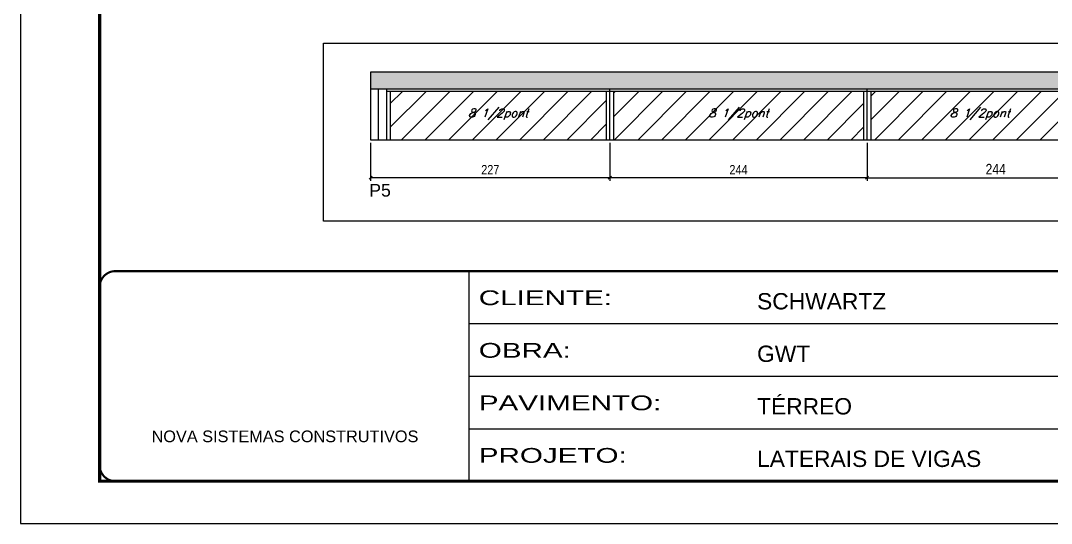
# Model space of a CAD drawing. Extents: x 2603 to 22413, y 1253 to 30260.
# Drawn here: x 4201 to 5179, y 25373 to 25850 of the extents above; entities that cross this region are included whole.
import ezdxf

# ---------------------------------------------------------------- set-up
doc = ezdxf.new("R2010")
doc.units = 0
doc.linetypes.add('CONTINUO', pattern=[0])
doc.linetypes.add('DASHED', pattern=[0.75, 0.5, -0.25])
for name, color, linetype in [('5', 5, 'Continuous'), ('COTA', 241, 'Continuous'), ('Painéis', 200, 'Continuous'), ('SARR_2.2x7', 40, 'Continuous'), ('SARR_3.5x7', 81, 'Continuous'), ('texto', 7, 'Continuous')]:
    doc.layers.add(name, color=color, linetype=linetype)
for name, color, linetype, lineweight in [('Folhas', 255, 'Continuous', 9), ('Hachura', 251, 'Continuous', 9), ('SARRAFO DE PRESSAO', 251, 'DASHED', 9)]:
    doc.layers.add(name, color=color, linetype=linetype, lineweight=lineweight)
doc.styles.add('ARIAL', font='arial.ttf')
doc.styles.add('COTA TECNICA', font='techl___.ttf', dxfattribs={"height": 10})
doc.styles.add('COTA TECNICA-50', font='techl___.ttf', dxfattribs={"height": 9})
doc.styles.add('Romans', font='romans.shx')
doc.styles.get("Standard").update_dxf_attribs({"font": 'arial.ttf'})
doc.styles.add('Tecnologia', font='')
doc.styles.get('Tecnologia').set_extended_font_data('Forgotten Futurist')
doc.dimstyles.new('COTA PAINEL-50', dxfattribs={"dimtxt": 9, "dimasz": 3, "dimexe": 3, "dimexo": 3, "dimgap": 3, "dimtad": 1, "dimdec": 1, "dimzin": 12, "dimdsep": 46, "dimtxsty": 'COTA TECNICA-50', "dimblk1": 'OBLIQUE', "dimblk2": 'OBLIQUE', "dimsah": 1, "dimcen": 0.9, "dimclrd": 4, "dimclre": 4, "dimclrt": 240, "dimadec": 1, "dimazin": 3, "dimtfac": 1, "dimtdec": 1, "dimtmove": 0, "dimatfit": 3, "dimfxl": 1, "dimtolj": 1, "dimtzin": 12, "dimarcsym": 0})
doc.dimstyles.new('PAINEL', dxfattribs={"dimtxt": 10, "dimasz": 3, "dimexe": 3, "dimexo": 3, "dimgap": 3, "dimtad": 1, "dimdec": 1, "dimzin": 12, "dimdsep": 46, "dimtxsty": 'COTA TECNICA', "dimblk1": 'OBLIQUE', "dimblk2": 'OBLIQUE', "dimsah": 1, "dimcen": 0.9, "dimclrd": 4, "dimclre": 4, "dimclrt": 240, "dimadec": 1, "dimazin": 3, "dimtfac": 1, "dimtdec": 1, "dimtmove": 0, "dimatfit": 3, "dimfxl": 1, "dimtolj": 1, "dimtzin": 12, "dimarcsym": 0})

# ---------------------------------------------------------------- blocks, each defined once
blk = doc.blocks.new('9999999999')
at = {"color": 30, "linetype": 'CONTINUO'}
for p, q in [((98564.56, 34230.21), (98564.56, 34429.45)), ((98564.56, 34379.64), (99583.98, 34379.64)), ((98564.56, 34329.83), (99487.98, 34329.83)), ((98564.56, 34280.02), (99487.98, 34280.02))]:
    blk.add_line(p, q, dxfattribs=at)
at = {"color": 30, "linetype": 'CONTINUO', "const_width": 2}
blk.add_lwpolyline([(99583.98, 34230.21), (99583.98, 34414.45, 0.414214), (99568.98, 34429.45), (98228.98, 34429.45, 0.414214), (98213.98, 34414.45), (98213.98, 34245.21, 0.414214), (98228.98, 34230.21), (99583.98, 34230.21)], format="xyb", dxfattribs=at)
at = {"layer": 'Folhas'}
blk.add_lwpolyline([(98138.98, 34190.21), (99623.98, 34190.21), (99623.98, 35240.21), (98138.98, 35240.21)], close=True, dxfattribs=at)
at = {"layer": 'Folhas', "color": 30, "const_width": 3}
blk.add_lwpolyline([(98213.98, 34230.21), (99583.98, 34230.21), (99583.98, 35200.21), (98213.98, 35200.21)], close=True, dxfattribs=at)
at = {"color": 7, "linetype": 'Continuous', "ltscale": 5, "style": 'ARIAL'}
for s, height, p in [('SCHWARTZ', 15.483, (98837.68, 34393.13)), ('GWT', 15.483, (98837.68, 34343.32)), ('TÉRREO', 15.483, (98837.68, 34293.51)), ('NOVA SISTEMAS CONSTRUTIVOS', 11.0592, (98263.19, 34267.21)), ('LATERAIS DE VIGAS', 15.4829, (98837.68, 34243.7))]:
    blk.add_text(s, height=height, dxfattribs=at).set_placement(p)
at = {"layer": 'Folhas', "color": 7, "style": 'Tecnologia', "width": 1.5}
for s, p in [('CLIENTE:', (98573.65, 34397.17)), ('OBRA:', (98573.65, 34347.31)), ('PAVIMENTO:', (98573.65, 34297.5)), ('PROJETO:', (98573.65, 34247.69))]:
    blk.add_text(s, height=14, dxfattribs=at).set_placement(p)
blk = doc.blocks.new('_Oblique')
at = {"color": 0, "linetype": 'ByBlock', "lineweight": -2}
blk.add_line((-0.5, -0.5), (0.5, 0.5), dxfattribs=at)
blk = doc.blocks.new('*D522')
at = {"layer": 'COTA', "color": 4, "linetype": 'ByBlock', "lineweight": -2, "transparency": 16777216}
for p, q in [((4760.56, 25734.35), (4760.56, 25698.26)), ((5004.56, 25734.35), (5004.56, 25698.26)), ((5004.56, 25701.26), (4760.56, 25701.26))]:
    blk.add_line(p, q, dxfattribs=at)
at = {"layer": 'Defpoints', "color": 0, "linetype": 'ByBlock', "transparency": 16777216}
for p in [(4760.56, 25737.35), (5004.56, 25737.35), (4760.56, 25701.26)]:
    blk.add_point(p, dxfattribs=at)
at = {"layer": 'COTA', "color": 4, "linetype": 'ByBlock', "lineweight": -2, "transparency": 16777216, "xscale": 3, "yscale": 3, "zscale": 3, "rotation": 180}
blk.add_blockref('_Oblique', (4760.56, 25701.26), dxfattribs=at)
at = {"layer": 'COTA', "color": 4, "linetype": 'ByBlock', "lineweight": -2, "transparency": 16777216, "xscale": 3, "yscale": 3, "zscale": 3}
blk.add_blockref('_Oblique', (5004.56, 25701.26), dxfattribs=at)
at = {"layer": 'COTA', "color": 240, "linetype": 'ByBlock', "transparency": 16777216, "insert": (4882.56, 25708.83), "char_height": 9, "attachment_point": 5, "style": 'COTA TECNICA-50'}
blk.add_mtext('\\A1;244', dxfattribs=at)
blk = doc.blocks.new('*D2814')
at = {"layer": 'COTA', "color": 4, "linetype": 'ByBlock', "lineweight": -2, "transparency": 16777216}
for p, q in [((4533.56, 25734.35), (4533.56, 25698.26)), ((4760.56, 25734.35), (4760.56, 25698.26)), ((4760.56, 25701.26), (4533.56, 25701.26))]:
    blk.add_line(p, q, dxfattribs=at)
at = {"layer": 'Defpoints', "color": 0, "linetype": 'ByBlock', "transparency": 16777216}
for p in [(4533.56, 25737.35), (4760.56, 25737.35), (4533.56, 25701.26)]:
    blk.add_point(p, dxfattribs=at)
at = {"layer": 'COTA', "color": 4, "linetype": 'ByBlock', "lineweight": -2, "transparency": 16777216, "xscale": 3, "yscale": 3, "zscale": 3, "rotation": 180}
blk.add_blockref('_Oblique', (4533.56, 25701.26), dxfattribs=at)
at = {"layer": 'COTA', "color": 4, "linetype": 'ByBlock', "lineweight": -2, "transparency": 16777216, "xscale": 3, "yscale": 3, "zscale": 3}
blk.add_blockref('_Oblique', (4760.56, 25701.26), dxfattribs=at)
at = {"layer": 'COTA', "color": 240, "linetype": 'ByBlock', "transparency": 16777216, "insert": (4647.06, 25708.83), "char_height": 9, "attachment_point": 5, "style": 'COTA TECNICA-50'}
blk.add_mtext('\\A1;227', dxfattribs=at)
blk = doc.blocks.new('*D2815')
at = {"layer": 'COTA', "color": 4, "linetype": 'ByBlock', "lineweight": -2, "transparency": 16777216}
for p, q in [((5004.56, 25734.35), (5004.56, 25698.26)), ((5248.56, 25734.35), (5248.56, 25698.26)), ((5004.56, 25701.26), (5248.56, 25701.26))]:
    blk.add_line(p, q, dxfattribs=at)
at = {"layer": 'Defpoints', "color": 0, "linetype": 'ByBlock', "transparency": 16777216}
for p in [(5004.56, 25737.35), (5248.56, 25737.35), (5248.56, 25701.26)]:
    blk.add_point(p, dxfattribs=at)
at = {"layer": 'COTA', "color": 4, "linetype": 'ByBlock', "lineweight": -2, "transparency": 16777216, "xscale": 3, "yscale": 3, "zscale": 3, "rotation": 180}
blk.add_blockref('_Oblique', (5004.56, 25701.26), dxfattribs=at)
at = {"layer": 'COTA', "color": 4, "linetype": 'ByBlock', "lineweight": -2, "transparency": 16777216, "xscale": 3, "yscale": 3, "zscale": 3}
blk.add_blockref('_Oblique', (5248.56, 25701.26), dxfattribs=at)
at = {"layer": 'COTA', "color": 240, "linetype": 'ByBlock', "transparency": 16777216, "insert": (5126.56, 25709.33), "char_height": 10, "attachment_point": 5, "style": 'COTA TECNICA'}
blk.add_mtext('\\A1;244', dxfattribs=at)

msp = doc.modelspace()

# ---------------------------------------------------------------- hatches: boundary and pattern name
at = {"layer": 'COTA', "linetype": 'ByBlock'}
h = msp.add_hatch(dxfattribs=at)
h.set_pattern_fill('AR-CONC', color=256, scale=0.03)
h.set_pattern_definition([(50, (-128165.0135, -6852.6338), (5.46554007, -0.47817257), [0.5715, -6.2865]), (355, (-128165.0135, -6852.634), (-1.05730264, 5.73170536), [0.4572, -5.02921753]), (100.4514447, (-128164.558, -6852.6736), (4.40823741, 5.25353256), [0.48570026, -5.34270734]), (46.1842, (-128165.0135, -6851.11), (8.13237123, -1.26126984), [0.85725, -9.42975]), (96.6355576, (-128164.336, -6851.215), (7.122124, 7.42278374), [0.7285507, -8.01406824]), (351.184151, (-128165.0135, -6851.11), (7.122124, 7.42278374), [0.685799, -7.54379196]), (21, (-128164.2515, -6851.4908), (4.54843174, -3.06795595), [0.5715, -6.2865]), (326, (-128164.2515, -6851.491), (1.85406085, 5.52563898), [0.4572, -5.0292]), (71.451445, (-128163.8725, -6851.7464), (6.40249258, 2.45768307), [0.48570026, -5.34269813]), (37.5, (-128165.0135, -6852.6338), (0.092658098, 2.536651166), [0, -4.96824, 0, -5.1054, 0, -5.04825]), (7.5, (-128165.0135, -6852.6338), (2.004589875, 3.005417245), [0, -2.91084, 0, -4.85394, 0, -1.92405]), (327.5, (-128166.7128, -6852.6338), (4.067717855, -0.17186232), [0, -1.905, 0, -5.9436, 0, -7.8867]), (317.5, (-128167.4748, -6852.6338), (4.44387544, 0.76279473), [0, -2.4765, 0, -3.94716, 0, -5.6007])])
h.paths.add_polyline_path([(4533.56, 25801.35), (4533.56, 25785.35), (5248.56, 25785.35), (5248.56, 25801.35)])
at = {"layer": 'Hachura', "linetype": 'ByBlock'}
h = msp.add_hatch(dxfattribs=at)
h.set_pattern_fill('ANSI31', color=256, scale=5)
h.set_pattern_definition([(45, (-126418.031, -5382.983), (-11.2253202, 11.2253202), [])])
h.paths.add_polyline_path([(4757.06, 25737.35), (4757.06, 25783.15), (4552.06, 25783.15), (4552.06, 25737.35)])
h.paths.add_polyline_path([(4764.06, 25783.15), (4764.06, 25737.35), (5001.06, 25737.35), (5001.06, 25783.15)])
h.paths.add_polyline_path([(5230.06, 25737.35), (5230.06, 25783.15), (5008.06, 25783.15), (5008.06, 25737.35)])

# ---------------------------------------------------------------- linework, layer by layer
at = {"layer": 'COTA', "linetype": 'ByBlock'}
for p, q in [((5248.56, 25801.35), (4533.56, 25801.35)), ((4533.56, 25801.35), (4533.56, 25785.35))]:
    msp.add_line(p, q, dxfattribs=at)
at = {"layer": 'COTA'}
msp.add_lwpolyline([(4488.84, 25828.88), (5330.32, 25828.88), (5330.32, 25660.18), (4488.84, 25660.18)], close=True, dxfattribs=at)
at = {"layer": 'Painéis', "linetype": 'Continuous'}
for p, q in [((4533.56, 25785.35), (4533.56, 25737.35)), ((5248.56, 25785.35), (4533.56, 25785.35)), ((4760.56, 25737.35), (4760.56, 25785.35)), ((5004.56, 25737.35), (5004.56, 25785.35)), ((4533.56, 25737.35), (5248.56, 25737.35))]:
    msp.add_line(p, q, dxfattribs=at)
at = {"layer": 'SARR_2.2x7', "linetype": 'Continuous'}
for p, q in [((4540.56, 25785.35), (4540.56, 25737.35)), ((4760.56, 25783.15), (4548.56, 25783.15)), ((5004.56, 25783.15), (4760.56, 25783.15)), ((5233.56, 25783.15), (5004.56, 25783.15))]:
    msp.add_line(p, q, dxfattribs=at)
at = {"layer": 'SARR_3.5x7'}
for p, q in [((4548.56, 25785.35), (4548.56, 25737.35)), ((4552.06, 25783.15), (4552.06, 25737.35)), ((4757.06, 25783.15), (4757.06, 25737.35)), ((4764.06, 25783.15), (4764.06, 25737.35)), ((5001.06, 25783.15), (5001.06, 25737.35)), ((5008.06, 25783.15), (5008.06, 25737.35))]:
    msp.add_line(p, q, dxfattribs=at)

# ---------------------------------------------------------------- block references
at = {"layer": 'SARRAFO DE PRESSAO', "color": 6, "linetype": 'ByBlock'}
msp.add_blockref('9999999999', (-93937.51, -8816.76), dxfattribs=at)

# ---------------------------------------------------------------- texts
at = {"layer": '5', "linetype": 'Continuous'}
msp.add_text('P5', height=12, rotation=359.99996, dxfattribs=at).set_placement((4532.23, 25683.36))
at = {"layer": 'texto', "color": 2, "char_height": 8, "attachment_point": 5, "style": 'Romans'}
for insert in [(4654.56, 25761.35), (4882.56, 25761.35), (5111.56, 25761.35)]:
    msp.add_mtext('{\\Q19;\\C256;8 1/2pont}', dxfattribs=dict(at, insert=insert))

# ---------------------------------------------------------------- dimensions: what is measured, and where the dimension line sits
at = {"layer": 'COTA', "linetype": 'ByBlock'}
dim = msp.add_linear_dim(base=(4533.56, 25701.26), p1=(4760.56, 25737.35), p2=(4533.56, 25737.35), angle=180, dimstyle='COTA PAINEL-50', override={"dimarcsym": 1}, dxfattribs=at)
dim.commit()
dim.dimension.update_dxf_attribs({"geometry": '*D2814', "text_midpoint": (4647.06, 25708.83)})
dim = msp.add_linear_dim(base=(4760.56, 25701.26), p1=(5004.56, 25737.35), p2=(4760.56, 25737.35), dimstyle='COTA PAINEL-50', override={"dimarcsym": 1}, dxfattribs=at)
dim.commit()
dim.dimension.update_dxf_attribs({"geometry": '*D522', "text_midpoint": (4882.56, 25708.83)})
dim = msp.add_linear_dim(base=(5248.56, 25701.26), p1=(5004.56, 25737.35), p2=(5248.56, 25737.35), dimstyle='PAINEL', dxfattribs=at)
dim.commit()
dim.dimension.update_dxf_attribs({"geometry": '*D2815', "text_midpoint": (5126.56, 25709.33)})

doc.saveas('drawing.dxf')
